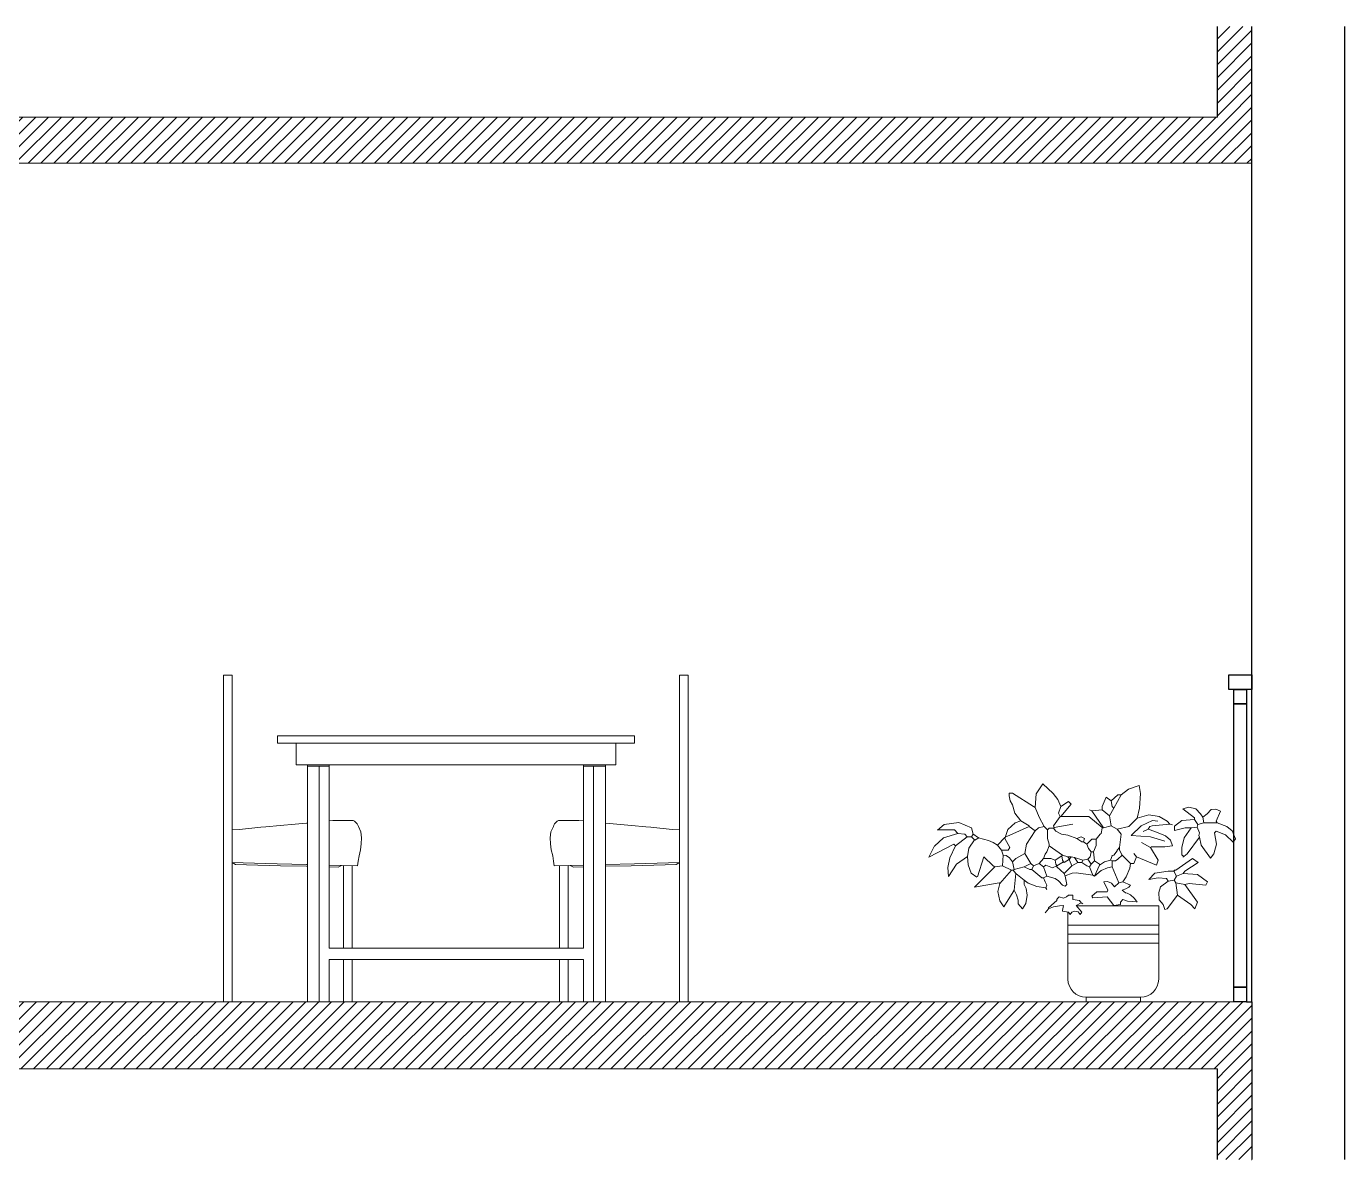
# Model space of a CAD drawing. Header units: inches. Extents: x 342 to 2540, y 601 to 2289.
# Drawn here: x 2177 to 2540.3, y 1567.1 to 1879.3 of the extents above; entities that cross this region are included whole.
import ezdxf

# ---------------------------------------------------------------- set-up
doc = ezdxf.new("R2010")
doc.units = ezdxf.units.IN
doc.header["$MEASUREMENT"] = 0
doc.layers.get('0').update_dxf_attribs({"color": 140})
for name, color, linetype, lineweight in [('A-DETL-MBND', 140, 'Continuous', 18), ('A-DOOR-FULL', 2, 'Continuous', 25), ('A-FURN', 8, 'Continuous', 18)]:
    doc.layers.add(name, color=color, linetype=linetype, lineweight=lineweight)

msp = doc.modelspace()

# ---------------------------------------------------------------- hatches: boundary and pattern name
h = msp.add_hatch()
h.set_pattern_fill('ANSI31', color=1, scale=20)
h.paths.add_polyline_path([(2514.68, 1879.32), (2505.18, 1879.32), (2505.18, 1854.32), (2514.68, 1854.32)])
h = msp.add_hatch()
h.set_pattern_fill('ANSI31', color=1, scale=20)
h.paths.add_polyline_path([(2157.48, 1841.6), (2157.48, 1823.1), (2166.98, 1823.1), (2166.98, 1841.6), (2514.68, 1841.6), (2514.68, 1854.32), (2166.98, 1854.32), (1813.79, 1854.32), (1813.79, 1810.46), (1823.29, 1810.46), (1823.29, 1841.6)])
h = msp.add_hatch()
h.set_pattern_fill('ANSI31', color=1, scale=20)
h.paths.add_polyline_path([(2514.68, 1610.6), (2513.24, 1610.6), (2509.75, 1610.6), (2163.65, 1610.6), (2157.48, 1610.6), (2157.48, 1610.6), (2157.48, 1610.6), (2156.99, 1610.6), (1823.29, 1610.46), (1823.29, 1705.53), (1813.78, 1705.53), (1813.78, 1705.53), (1813.78, 1592.1), (2166.98, 1592.1), (2514.68, 1592.1)])
h = msp.add_hatch()
h.set_pattern_fill('ANSI31', color=1, scale=20)
h.paths.add_polyline_path([(2514.68, 1592.1), (2505.18, 1592.1), (2505.18, 1567.1), (2514.68, 1567.1)])

# ---------------------------------------------------------------- linework, layer by layer
for p, q in [((2505.18, 1854.32), (2505.18, 1879.32)), ((2514.68, 1841.6), (2514.68, 1879.32)), ((2513.24, 1610.6), (2514.68, 1610.6)), ((2514.68, 1610.6), (2514.68, 1567.1)), ((2505.18, 1567.1), (2505.18, 1592.1))]:
    msp.add_line(p, q)
at = {"color": 120}
msp.add_line((2540.25, 1879.32), (2540.25, 1567.1), dxfattribs=at)
msp.add_lwpolyline([(2514.68, 1610.6), (2514.68, 1841.6)], dxfattribs=at)
at = {"layer": 'A-DETL-MBND'}
for p, q in [((2505.18, 1854.32), (2166.98, 1854.32)), ((2514.68, 1841.6), (2166.98, 1841.6))]:
    msp.add_line(p, q, dxfattribs=at)
for points in [[(2509.75, 1610.6), (2157.48, 1610.6)], [(2505.18, 1592.1), (2119.96, 1592.1)]]:
    msp.add_lwpolyline(points, dxfattribs=at)
at = {"layer": 'A-DOOR-FULL'}
for points in [[(2508.32, 1700.67), (2514.68, 1700.67), (2514.68, 1696.67), (2508.32, 1696.67)], [(2509.75, 1696.67), (2513.24, 1696.67), (2513.24, 1692.67), (2509.75, 1692.67)], [(2509.75, 1692.67), (2513.24, 1692.67), (2513.24, 1614.6), (2509.75, 1614.6)], [(2509.75, 1614.6), (2513.24, 1614.6), (2513.24, 1610.6), (2509.75, 1610.6)]]:
    msp.add_lwpolyline(points, close=True, dxfattribs=at)
at = {"layer": 'A-FURN'}
for p, q in [((2231.37, 1610.6), (2231.37, 1700.6)), ((2231.37, 1700.6), (2233.73, 1700.6)), ((2233.73, 1700.6), (2233.73, 1610.6)), ((2357, 1700.6, 100), (2357, 1610.6)), ((2359.36, 1700.6, 100), (2357, 1700.6, 100)), ((2359.36, 1610.6), (2359.36, 1700.6, 100)), ((2254.45, 1675.46), (2254.45, 1675.83)), ((2257.73, 1675.46), (2254.45, 1675.46)), ((2447.79, 1668.07), (2448.71, 1668.07)), ((2447.84, 1667.3), (2447.79, 1668.07)), ((2448.05, 1665.97), (2447.84, 1667.3)), ((2448.71, 1668.07), (2454.48, 1664.38)), ((2454.94, 1664.15), (2455.26, 1667.85)), ((2455.26, 1667.85), (2457.06, 1670.63)), ((2457.06, 1670.63), (2459.92, 1667.96)), ((2459.92, 1667.96), (2461.19, 1666.3)), ((2475.93, 1665.99), (2477.78, 1667.61)), ((2476.63, 1663.92), (2478.67, 1667.63)), ((2477.78, 1667.61), (2478.7, 1667.61)), ((2478.67, 1667.63), (2480.68, 1669.18)), ((2480.68, 1669.18), (2483.65, 1670.18)), ((2483.65, 1670.18), (2483.97, 1667.96)), ((2483.97, 1667.96), (2483.76, 1663.97)), ((2448.71, 1664.84), (2448.05, 1665.97)), ((2448.71, 1664.84), (2449.4, 1662.53)), ((2454.48, 1664.38), (2454.94, 1664.15)), ((2456.11, 1661.42), (2454.94, 1664.15)), ((2461.19, 1666.3), (2462.09, 1664.38)), ((2462.09, 1664.38), (2461.4, 1662.53)), ((2462.09, 1664.38), (2464.17, 1665.76)), ((2464.86, 1665.07), (2462.09, 1661.61)), ((2464.17, 1665.76), (2464.86, 1665.07)), ((2474.55, 1666.92), (2473.4, 1664.38)), ((2473.4, 1664.38), (2473.4, 1663.45)), ((2475.93, 1665.99), (2474.55, 1666.92)), ((2476.63, 1663.92), (2475.47, 1661.84)), ((2475.93, 1665.99), (2476.16, 1664.38)), ((2476.16, 1664.38), (2476.63, 1663.92)), ((2483.76, 1663.97), (2483.09, 1661.15)), ((2497.32, 1664.21), (2495.68, 1663.79)), ((2495.68, 1663.79), (2498.91, 1661.25)), ((2499.23, 1663.76), (2497.32, 1664.21)), ((2500.52, 1662.4), (2499.23, 1663.76)), ((2504.74, 1663.65), (2503.47, 1663.54)), ((2506.06, 1663.1), (2504.74, 1663.65)), ((2449.4, 1662.53), (2451.02, 1660.45)), ((2449.43, 1659.86), (2451.02, 1660.45)), ((2451.02, 1660.45), (2453.33, 1659.07)), ((2457.48, 1658.84), (2456.11, 1661.42)), ((2461.86, 1661.61), (2460.02, 1659.07)), ((2461.4, 1662.53), (2461.86, 1661.61)), ((2461.86, 1661.61), (2462.09, 1661.61)), ((2462.09, 1661.61), (2462.32, 1661.61)), ((2469.8, 1661.61), (2462.32, 1661.61)), ((2473.4, 1658.61), (2469.8, 1661.61)), ((2470.63, 1663.22), (2469.94, 1663.45)), ((2473.4, 1663.45), (2470.63, 1663.22)), ((2470.63, 1663.22), (2473.79, 1658.49)), ((2473.4, 1663.45), (2475.47, 1661.84)), ((2475.47, 1661.84), (2475.93, 1659.07)), ((2483.09, 1661.15), (2480.78, 1658.84)), ((2486.32, 1662.07), (2483.09, 1661.15)), ((2483.09, 1661.15), (2483.09, 1661.38)), ((2484.21, 1659.11), (2487.31, 1660.54)), ((2486.32, 1662.07), (2489.16, 1661.64)), ((2487.31, 1660.54), (2488.77, 1660.39)), ((2489.16, 1661.64), (2491.38, 1660.31)), ((2491.38, 1660.31), (2492.08, 1659.53)), ((2495.44, 1660.56), (2493.37, 1658.94)), ((2498.91, 1660.79), (2495.44, 1660.56)), ((2498.91, 1661.25), (2498.91, 1660.79)), ((2498.91, 1660.79), (2499.83, 1659.41)), ((2501.21, 1661.48), (2500.52, 1662.4)), ((2502.37, 1662.4), (2501.21, 1661.48)), ((2501.21, 1661.48), (2501.44, 1659.87)), ((2503.47, 1663.54), (2502.37, 1662.4)), ((2506.06, 1663.1), (2504.9, 1660.33)), ((2504.9, 1660.33), (2505.13, 1659.87)), ((2429.92, 1659.44), (2428.06, 1657.85)), ((2428.13, 1657.92), (2432.79, 1657.92)), ((2429.75, 1655.72), (2433.72, 1656.99)), ((2433.98, 1659.97), (2429.92, 1659.44)), ((2432.79, 1657.92), (2433.72, 1656.99)), ((2433.72, 1656.99), (2435.56, 1656.76)), ((2437.48, 1658.51), (2433.98, 1659.97)), ((2435.56, 1656.76), (2436.25, 1656.07)), ((2437.87, 1656.76), (2437.41, 1656.07)), ((2437.48, 1658.51), (2437.87, 1656.76)), ((2439.35, 1655.78), (2437.82, 1656.84)), ((2446.64, 1655.61), (2447.42, 1658.09)), ((2448.02, 1656.53), (2446.87, 1656.07)), ((2447.42, 1658.09), (2449.43, 1659.86)), ((2453.33, 1658.84), (2448.02, 1656.53)), ((2454.94, 1657.69), (2452.63, 1654)), ((2453.33, 1659.07), (2453.33, 1658.84)), ((2453.33, 1658.84), (2454.94, 1657.69)), ((2454.94, 1657.69), (2455.89, 1658.53)), ((2455.89, 1658.53), (2457.48, 1658.84)), ((2457.48, 1658.84), (2458.4, 1657.92)), ((2458.86, 1658.38), (2458.4, 1657.92)), ((2458.4, 1657.92), (2458.4, 1655.61)), ((2460.02, 1658.38), (2458.86, 1658.38)), ((2460.02, 1659.07), (2460.25, 1658.61)), ((2460.25, 1658.61), (2460.02, 1658.38)), ((2460.66, 1657.64), (2460.02, 1658.38)), ((2460.25, 1658.61), (2465.32, 1659.53)), ((2462.25, 1656.75), (2460.66, 1657.64)), ((2463.94, 1656.53), (2462.25, 1656.75)), ((2463.94, 1656.53), (2466.48, 1655.61)), ((2472.94, 1656.76), (2471.78, 1655.38)), ((2473.17, 1656.99), (2472.94, 1656.76)), ((2473.4, 1658.38), (2473.17, 1656.99)), ((2473.4, 1658.38), (2473.4, 1658.61)), ((2475.93, 1659.07), (2473.79, 1658.49)), ((2477.55, 1658.15), (2475.93, 1659.07)), ((2480.78, 1658.84), (2477.55, 1658.15)), ((2477.55, 1658.15), (2478.7, 1656.76)), ((2478.24, 1653.07), (2478.7, 1656.76)), ((2481.45, 1656.36), (2484.21, 1659.11)), ((2486.8, 1656.06), (2481.45, 1656.36)), ((2486.09, 1658.15), (2484.7, 1657.46)), ((2486.55, 1658.84), (2486.09, 1658.15)), ((2486.09, 1658.15), (2487.93, 1657.46)), ((2487.24, 1659.07), (2486.55, 1658.84)), ((2492.08, 1659.53), (2487.24, 1659.07)), ((2487.93, 1657.46), (2490.93, 1656.3)), ((2492.08, 1659.53), (2492.78, 1659.3)), ((2493.37, 1658.94), (2493.37, 1657.79)), ((2496.27, 1658.55), (2493.37, 1657.79)), ((2497.98, 1658.48), (2496.05, 1655.77)), ((2497.98, 1658.48), (2496.27, 1658.55)), ((2499.6, 1658.71), (2497.98, 1658.48)), ((2499.83, 1659.41), (2499.6, 1658.71)), ((2499.6, 1658.71), (2500.29, 1657.1)), ((2501.44, 1659.87), (2499.83, 1659.41)), ((2500.29, 1657.1), (2500.06, 1656.41)), ((2500.06, 1656.41), (2500.29, 1655.95)), ((2501.44, 1659.87), (2505.13, 1659.87)), ((2504.9, 1657.56), (2504.44, 1657.1)), ((2504.95, 1654), (2504.44, 1657.1)), ((2504.9, 1657.56), (2507.39, 1656.55)), ((2507.81, 1658.88), (2505.13, 1659.87)), ((2507.39, 1656.55), (2509.52, 1654.56)), ((2509.3, 1657.66), (2507.81, 1658.88)), ((2510.21, 1655.48), (2509.3, 1657.66)), ((2432.56, 1654), (2425.7, 1650.43)), ((2427.26, 1653.53), (2425.7, 1650.43)), ((2427.22, 1653.42), (2429.75, 1655.72)), ((2433.02, 1653.53), (2431.44, 1650.23)), ((2433.02, 1653.53), (2432.56, 1654)), ((2436.25, 1656.07), (2433.02, 1653.53)), ((2436.25, 1656.07), (2437.41, 1656.07)), ((2436.34, 1650.59), (2436.72, 1652.89)), ((2436.72, 1652.89), (2438.29, 1655.2)), ((2438.33, 1655.15), (2437.41, 1656.07)), ((2439.5, 1655.74), (2438.33, 1655.15)), ((2442.15, 1655.02), (2439.35, 1655.78)), ((2443.41, 1654.46), (2442.15, 1655.02)), ((2444.56, 1653.76), (2443.41, 1654.46)), ((2446.64, 1655.84), (2444.56, 1653.76)), ((2444.56, 1653.76), (2445.71, 1652.38)), ((2446.64, 1655.84), (2446.64, 1655.61)), ((2446.64, 1655.61), (2448.02, 1653.07)), ((2448.02, 1653.07), (2447.56, 1652.38)), ((2452.63, 1654), (2452.17, 1651.46)), ((2458.86, 1653.53), (2458.17, 1651.92)), ((2458.4, 1655.61), (2458.86, 1654)), ((2458.86, 1654), (2458.86, 1653.53)), ((2458.86, 1653.53), (2462.55, 1651)), ((2466.48, 1655.61), (2467.63, 1656.07)), ((2466.48, 1655.61), (2467.86, 1654.69)), ((2467.63, 1656.07), (2468.55, 1655.61)), ((2467.86, 1654.69), (2468.32, 1654.69)), ((2468.55, 1655.61), (2468.32, 1654.69)), ((2468.32, 1654.69), (2469.24, 1654)), ((2470.63, 1655.38), (2469.24, 1654)), ((2469.24, 1654), (2469.71, 1652.84)), ((2469.71, 1652.84), (2470.4, 1651.92)), ((2471.78, 1655.38), (2470.63, 1655.38)), ((2471.79, 1653.65), (2471.09, 1651.92)), ((2471.78, 1655.38), (2471.79, 1653.65)), ((2478.24, 1653.07), (2477.55, 1652.38)), ((2478.24, 1653.07), (2478.24, 1652.38)), ((2486.78, 1653.07), (2484.24, 1654.46)), ((2486.78, 1653.07), (2487.01, 1653.3)), ((2486.78, 1653.07), (2488.85, 1649.61)), ((2490.74, 1654.88), (2486.8, 1656.06)), ((2487.01, 1653.3), (2490.7, 1653.3)), ((2490.7, 1653.3), (2492.78, 1653.53)), ((2490.93, 1656.3), (2492.31, 1655.15)), ((2492.78, 1653.53), (2492.31, 1655.15)), ((2496.05, 1655.77), (2495.42, 1653.11)), ((2495.42, 1653.11), (2495.44, 1651.1)), ((2500.29, 1655.95), (2496.83, 1651.33)), ((2500.29, 1655.95), (2500.71, 1653.78)), ((2500.71, 1653.78), (2503.29, 1650.18)), ((2504.21, 1651.33), (2504.95, 1654)), ((2509.52, 1654.56), (2510.21, 1655.48)), ((2431.44, 1650.23), (2430.93, 1647.58)), ((2433.3, 1648.46), (2436.34, 1650.59)), ((2436.34, 1650.59), (2436.51, 1648.29)), ((2439.1, 1644.97), (2440.87, 1650.53)), ((2440.87, 1650.53), (2443.41, 1648)), ((2445.71, 1652.38), (2446.17, 1651)), ((2447.56, 1652.38), (2445.71, 1652.38)), ((2446.17, 1651), (2445.94, 1648)), ((2447, 1650.87), (2446.17, 1651)), ((2447.95, 1650.21), (2447, 1650.87)), ((2448.71, 1649.15), (2447.95, 1650.21)), ((2449.63, 1650.07), (2448.71, 1649.15)), ((2448.71, 1649.15), (2449.17, 1647.07)), ((2452.17, 1651.46), (2449.63, 1650.07)), ((2452.17, 1651.46), (2453.79, 1648.69)), ((2457.25, 1650.07), (2456.09, 1648.69)), ((2457.71, 1651.23), (2457.25, 1650.07)), ((2457.25, 1650.07), (2459.32, 1650.07)), ((2458.17, 1651.92), (2457.71, 1651.23)), ((2459.32, 1650.07), (2460.48, 1649.61)), ((2462.32, 1650.77), (2460.48, 1649.61)), ((2460.48, 1649.61), (2460.71, 1648.46)), ((2462.78, 1649.15), (2460.94, 1648)), ((2462.55, 1651), (2462.32, 1650.77)), ((2462.32, 1650.77), (2462.55, 1649.61)), ((2462.55, 1651), (2463.94, 1650.53)), ((2462.55, 1649.61), (2462.78, 1649.15)), ((2463.01, 1648.92), (2462.78, 1649.15)), ((2464.4, 1649.84), (2463.01, 1648.92)), ((2463.94, 1650.53), (2464.86, 1650.53)), ((2463.94, 1650.53), (2464.4, 1649.84)), ((2464.86, 1650.53), (2464.4, 1649.84)), ((2464.4, 1649.84), (2464.4, 1649.61)), ((2464.4, 1649.61), (2465.09, 1648)), ((2464.86, 1650.53), (2465.78, 1650.3)), ((2465.78, 1650.3), (2468.09, 1649.61)), ((2465.78, 1650.3), (2466.71, 1648.92)), ((2468.09, 1649.61), (2467.86, 1648.92)), ((2469.47, 1649.84), (2468.09, 1649.61)), ((2470.17, 1650.53), (2469.47, 1649.84)), ((2469.47, 1649.84), (2470.4, 1648.46)), ((2470.4, 1651.92), (2470.17, 1650.53)), ((2470.4, 1651.92), (2471.09, 1651.92)), ((2471.32, 1649.38), (2470.4, 1648.46)), ((2471.09, 1651.92), (2471.32, 1649.38)), ((2471.32, 1649.38), (2472.7, 1648.46)), ((2474.09, 1649.15), (2472.7, 1648.23)), ((2475.7, 1649.61), (2474.09, 1649.15)), ((2476.16, 1650.77), (2475.7, 1649.61)), ((2475.7, 1649.61), (2476.16, 1649.38)), ((2476.63, 1651), (2476.16, 1650.77)), ((2476.16, 1651), (2476.16, 1650.77)), ((2476.16, 1649.38), (2476.16, 1647.77)), ((2477.09, 1649.38), (2476.16, 1649.38)), ((2477.55, 1652.15), (2476.63, 1651)), ((2477.78, 1649.84), (2477.09, 1649.38)), ((2477.55, 1652.38), (2477.55, 1652.15)), ((2478.93, 1651), (2477.78, 1649.84)), ((2478.24, 1652.38), (2478.93, 1651)), ((2478.93, 1651), (2481.24, 1648.69)), ((2482.86, 1650.53), (2482.16, 1651.46)), ((2482.86, 1650.53), (2482.16, 1648.69)), ((2482.86, 1650.53), (2488.39, 1648.23)), ((2488.39, 1648.23), (2488.85, 1649.61)), ((2498.31, 1650.07), (2493.7, 1646.84)), ((2495.44, 1651.1), (2495.91, 1650.64)), ((2495.91, 1650.64), (2495.68, 1650.41)), ((2496.83, 1651.33), (2495.91, 1650.64)), ((2498.31, 1650.07), (2499.93, 1648.92)), ((2503.29, 1650.18), (2504.21, 1651.33)), ((2430.93, 1647.58), (2431.1, 1645.1)), ((2431.1, 1645.1), (2433.3, 1648.46)), ((2436.51, 1648.29), (2437.36, 1645.98)), ((2437.36, 1645.98), (2438.88, 1644.92)), ((2443.87, 1647.77), (2438.3, 1642.2)), ((2443.41, 1648), (2443.87, 1647.77)), ((2445.94, 1648), (2443.87, 1647.77)), ((2448.48, 1646.84), (2445.25, 1643.15)), ((2445.94, 1648), (2448.48, 1646.84)), ((2448.48, 1646.84), (2448.94, 1646.84)), ((2449.17, 1647.07), (2448.94, 1646.84)), ((2448.94, 1646.84), (2449.63, 1645.92)), ((2451.94, 1647.77), (2449.17, 1647.07)), ((2449.63, 1645.92), (2449.17, 1641.31)), ((2449.63, 1645.92), (2451.94, 1644.08)), ((2453.79, 1648.69), (2451.94, 1647.77)), ((2451.94, 1647.77), (2453.56, 1647.07)), ((2453.56, 1647.07), (2454.02, 1647.07)), ((2453.79, 1648.69), (2454.48, 1648)), ((2454.48, 1648), (2454.02, 1647.07)), ((2454.02, 1647.07), (2456.79, 1644.77)), ((2456.09, 1648.69), (2454.48, 1648)), ((2456.09, 1648.69), (2457.25, 1647.77)), ((2457.94, 1648.23), (2457.25, 1647.77)), ((2457.25, 1647.77), (2458.17, 1645.23)), ((2459.79, 1647.54), (2457.94, 1648.23)), ((2460.94, 1648), (2459.79, 1647.54)), ((2460.71, 1648.46), (2460.94, 1648)), ((2460.94, 1648), (2460.94, 1647.77)), ((2460.94, 1647.77), (2463.01, 1645.92)), ((2465.09, 1648), (2463.01, 1645.92)), ((2463.01, 1645.92), (2463.25, 1645.23)), ((2465.2, 1646.06), (2463.23, 1645.28)), ((2466.71, 1648.92), (2465.09, 1648)), ((2466.24, 1646.15), (2465.2, 1646.06)), ((2470.86, 1645.46), (2466.24, 1646.15)), ((2466.71, 1648.92), (2467.86, 1648.92)), ((2467.86, 1648.92), (2469.24, 1648)), ((2469.24, 1648), (2469.94, 1647.77)), ((2470.4, 1648.46), (2469.94, 1647.77)), ((2469.94, 1647.77), (2470.86, 1645.46)), ((2472.7, 1648.23), (2471.32, 1645.23)), ((2471.32, 1645.23), (2473.18, 1646.79)), ((2472.7, 1648.46), (2472.7, 1648.23)), ((2473.18, 1646.79), (2474.88, 1647.54)), ((2474.88, 1647.54), (2476.16, 1647.77)), ((2476.16, 1647.77), (2478.01, 1643.38)), ((2480.05, 1645.06), (2481.07, 1647.36)), ((2481.07, 1647.36), (2481.24, 1648.69)), ((2482.16, 1648.69), (2481.24, 1648.69)), ((2486.3, 1644.32), (2487.99, 1645.99)), ((2487.99, 1645.99), (2491.62, 1646.61)), ((2493.24, 1646.61), (2491.62, 1646.61)), ((2493.47, 1646.84), (2493.24, 1646.61)), ((2493.24, 1646.84), (2493.24, 1646.61)), ((2493.24, 1646.84), (2493.47, 1646.84)), ((2493.24, 1646.61), (2493.24, 1646.38)), ((2493.24, 1646.38), (2493.93, 1645.23)), ((2493.47, 1646.84), (2493.7, 1646.84)), ((2495.78, 1645.92), (2493.93, 1645.23)), ((2496.24, 1646.61), (2495.78, 1645.92)), ((2495.78, 1645.92), (2499.7, 1645.69)), ((2499.93, 1648.92), (2496.24, 1646.61)), ((2499.7, 1645.69), (2502.47, 1643.61)), ((2438.3, 1642.2), (2445.02, 1643.38)), ((2444.74, 1640.94), (2445.25, 1643.15)), ((2445.02, 1643.38), (2445.25, 1643.15)), ((2451.94, 1644.08), (2453.02, 1643.3)), ((2451.94, 1644.08), (2451.94, 1643.84)), ((2451.94, 1642.92), (2451.94, 1643.84)), ((2452.55, 1641.81), (2451.94, 1642.92)), ((2453.02, 1643.3), (2455.42, 1642.35)), ((2455.42, 1642.35), (2457.94, 1642)), ((2456.79, 1644.77), (2457.25, 1644.77)), ((2458.17, 1645.23), (2457.25, 1644.77)), ((2457.25, 1644.77), (2457.71, 1643.61)), ((2457.71, 1643.61), (2458.17, 1642.69)), ((2457.71, 1642), (2457.94, 1642)), ((2458.17, 1642.69), (2457.94, 1642)), ((2457.94, 1642), (2458.17, 1641.54)), ((2460.51, 1644.54), (2458.17, 1645.23)), ((2461.45, 1643.92), (2460.51, 1644.54)), ((2462.55, 1642.69), (2461.45, 1643.92)), ((2463.25, 1642.46), (2462.55, 1642.69)), ((2463.25, 1645.23), (2463.71, 1642.92)), ((2463.71, 1642.92), (2463.25, 1642.46)), ((2470.86, 1645.46), (2471.32, 1645.23)), ((2474.96, 1643.72), (2473.86, 1643.61)), ((2473.86, 1643.61), (2475.01, 1641.31)), ((2476.02, 1643.28), (2474.96, 1643.72)), ((2476.86, 1642.23), (2476.02, 1643.28)), ((2478.01, 1643.38), (2476.86, 1642.23)), ((2479.16, 1643.61), (2478.01, 1643.38)), ((2479.16, 1643.61), (2480.05, 1645.06)), ((2479.16, 1643.61), (2481.24, 1642.69)), ((2480.01, 1641.73), (2480.81, 1642.17)), ((2480.81, 1642.17), (2481.24, 1642.69)), ((2488.85, 1644.77), (2486.3, 1644.32)), ((2488.85, 1644.77), (2491.16, 1644.54)), ((2489.55, 1642.23), (2489.05, 1640.66)), ((2491.62, 1643.84), (2489.55, 1642.23)), ((2491.16, 1644.54), (2491.62, 1643.84)), ((2493.24, 1644.08), (2491.62, 1643.84)), ((2493.93, 1645.23), (2493.24, 1644.08)), ((2493.24, 1644.08), (2493.7, 1643.38)), ((2493.7, 1643.38), (2496.24, 1642.92)), ((2493.7, 1643.38), (2494.16, 1639.92)), ((2497.39, 1643.15), (2496.24, 1642.92)), ((2496.24, 1642.92), (2499.7, 1638.08)), ((2502, 1642.69), (2497.39, 1643.15)), ((2502.47, 1643.61), (2502, 1642.69)), ((2445.22, 1638.38), (2444.74, 1640.94)), ((2446.31, 1636.77), (2445.22, 1638.38)), ((2448.94, 1640.85), (2446.31, 1636.77)), ((2449.17, 1641.31), (2448.94, 1640.85)), ((2449.17, 1641.31), (2449.87, 1640.08)), ((2449.87, 1640.08), (2450.26, 1638.59)), ((2450.26, 1638.59), (2450.33, 1637.62)), ((2452.43, 1637.68), (2452.82, 1639.99)), ((2452.82, 1639.99), (2452.55, 1641.81)), ((2460.94, 1638.54), (2460.25, 1637.85)), ((2461.17, 1639), (2460.94, 1638.77)), ((2460.94, 1638.77), (2460.94, 1638.54)), ((2461.17, 1639), (2461.63, 1639.46)), ((2461.63, 1639.46), (2462.76, 1639.17)), ((2462.76, 1639.17), (2463.66, 1639.46)), ((2463.66, 1639.46), (2464.17, 1639.92)), ((2464.17, 1639.92), (2465.32, 1639.92)), ((2465.32, 1639.92), (2465.32, 1638.77)), ((2465.32, 1638.77), (2467.17, 1638.54)), ((2467.17, 1638.54), (2467.63, 1637.85)), ((2472.01, 1640.85), (2470.63, 1639.69)), ((2470.63, 1639.69), (2470.86, 1639.23)), ((2474.78, 1639.46), (2470.86, 1639.23)), ((2474.78, 1640.85), (2472.01, 1640.85)), ((2475.01, 1641.31), (2474.78, 1640.85)), ((2476.63, 1637.15), (2474.78, 1639.46)), ((2478.47, 1638.08), (2479.16, 1638.77)), ((2478.93, 1641.31), (2480.01, 1641.73)), ((2479.86, 1640.61), (2478.93, 1641.31)), ((2479.16, 1638.77), (2480.43, 1638.35)), ((2480.3, 1640.53), (2479.86, 1640.61)), ((2481.24, 1640.04), (2480.3, 1640.53)), ((2480.43, 1638.35), (2481.79, 1638.22)), ((2482.3, 1639.11), (2481.24, 1640.04)), ((2481.79, 1638.22), (2482.86, 1638.31)), ((2482.86, 1638.31), (2482.3, 1639.11)), ((2482.86, 1638.31), (2483.09, 1638.08)), ((2489.05, 1640.66), (2489.16, 1638.66)), ((2489.16, 1638.66), (2490.24, 1637.38)), ((2494.16, 1639.92), (2491.39, 1636.23)), ((2494.16, 1639.92), (2497.85, 1637.38)), ((2451.48, 1636.23), (2450.33, 1637.62)), ((2451.48, 1636.23), (2452.43, 1637.68)), ((2458.63, 1636.23), (2457.71, 1635.08)), ((2460.25, 1637.85), (2458.63, 1636.46)), ((2458.63, 1636.23), (2460, 1636.77)), ((2458.63, 1636.46), (2458.63, 1636.23)), ((2460, 1636.77), (2461.69, 1637.02)), ((2461.69, 1637.02), (2462.78, 1637.15)), ((2462.78, 1637.15), (2462.55, 1635.77)), ((2462.55, 1635.77), (2462.55, 1635.54)), ((2462.55, 1635.54), (2464.17, 1635.31)), ((2464.17, 1635.31), (2464.63, 1634.62)), ((2464.63, 1634.62), (2465.08, 1635.29)), ((2465.08, 1635.29), (2465.87, 1635.54)), ((2465.87, 1635.54), (2466.81, 1635.37)), ((2467.63, 1637.85), (2466.24, 1637.15)), ((2466.24, 1637.15), (2467.86, 1635.31)), ((2466.81, 1635.37), (2467.4, 1634.62)), ((2467.86, 1635.31), (2467.4, 1634.62)), ((2468.09, 1637.62), (2467.63, 1637.85)), ((2478.47, 1637.38), (2476.63, 1637.15)), ((2478.47, 1637.38), (2478.47, 1638.08)), ((2490.24, 1637.38), (2490.7, 1636)), ((2491.39, 1636.23), (2490.7, 1636)), ((2497.85, 1637.38), (2499, 1636.23)), ((2499.7, 1638.08), (2499, 1636.23)), ((2464.02, 1631.7), (2489.02, 1631.7)), ((2464.02, 1629.21), (2489.02, 1629.21)), ((2464.02, 1626.72), (2489.02, 1626.72)), ((2264.41, 1622.25), (2264.41, 1610.6)), ((2266.77, 1610.6), (2266.77, 1622.25)), ((2323.96, 1610.6), (2323.96, 1622.25)), ((2326.32, 1622.25), (2326.32, 1610.6))]:
    msp.add_line(p, q, dxfattribs=at)
at = {"layer": 'A-FURN', "lineweight": 0}
for p, q in [((2246.22, 1683.88), (2246.22, 1681.86)), ((2247.69, 1683.88), (2246.22, 1683.88)), ((2246.22, 1681.86), (2247.69, 1681.86)), ((2251.52, 1683.88), (2247.69, 1683.88)), ((2247.69, 1681.86), (2251.52, 1681.86)), ((2257.09, 1683.88), (2249.24, 1683.88)), ((2249.24, 1681.86), (2257.09, 1681.86)), ((2251.34, 1675.83), (2251.34, 1681.86)), ((2251.34, 1681.86), (2251.34, 1675.83)), ((2257.55, 1683.88), (2251.52, 1683.88)), ((2251.52, 1681.86), (2257.55, 1681.86)), ((2266.6, 1683.88), (2257.09, 1683.88)), ((2257.09, 1681.86), (2266.6, 1681.86)), ((2277.19, 1683.88), (2266.6, 1683.88)), ((2266.6, 1681.86), (2277.19, 1681.86)), ((2288.89, 1683.88), (2277.19, 1683.88)), ((2277.19, 1681.86), (2288.89, 1681.86)), ((2295.83, 1683.88), (2288.89, 1683.88)), ((2288.89, 1681.86), (2295.83, 1681.86)), ((2288.89, 1681.86), (2295.83, 1681.86)), ((2307.34, 1683.88), (2295.83, 1683.88)), ((2295.83, 1681.86), (2307.34, 1681.86)), ((2318.11, 1683.88), (2307.34, 1683.88)), ((2307.34, 1681.86), (2318.11, 1681.86)), ((2327.61, 1683.88), (2318.11, 1683.88)), ((2318.11, 1681.86), (2327.61, 1681.86)), ((2335.47, 1683.88), (2327.61, 1683.88)), ((2327.61, 1681.86), (2335.47, 1681.86)), ((2327.61, 1681.86), (2335.47, 1681.86)), ((2339.48, 1683.88), (2333.45, 1683.88)), ((2333.45, 1681.86), (2339.48, 1681.86)), ((2333.45, 1681.86), (2339.48, 1681.86)), ((2343.32, 1683.88), (2339.48, 1683.88)), ((2339.48, 1681.86), (2343.32, 1681.86)), ((2339.48, 1675.83), (2339.48, 1681.86)), ((2339.48, 1681.86), (2343.32, 1681.86)), ((2343.32, 1681.86), (2339.48, 1681.86)), ((2343.32, 1683.88), (2344.59, 1683.88)), ((2343.32, 1681.86), (2344.59, 1681.86)), ((2344.59, 1681.86), (2343.32, 1681.86)), ((2344.59, 1683.88), (2344.59, 1681.86)), ((2339.48, 1675.83), (2251.34, 1675.83)), ((2254.45, 1625.36), (2254.45, 1675.46)), ((2260.47, 1675.46), (2257.73, 1675.46)), ((2257.73, 1675.46), (2257.73, 1625.36)), ((2260.47, 1675.46), (2260.47, 1675.83)), ((2260.47, 1675.83), (2260.47, 1675.46)), ((2260.47, 1625.36), (2260.47, 1675.46)), ((2330.52, 1675.46), (2330.52, 1675.83)), ((2330.52, 1625.36), (2330.52, 1675.46)), ((2330.52, 1675.46), (2333.27, 1675.46)), ((2333.27, 1675.46), (2333.27, 1625.36)), ((2336.55, 1675.46), (2333.27, 1675.46)), ((2336.55, 1675.83), (2336.55, 1675.46)), ((2336.55, 1625.36), (2336.55, 1675.46)), ((2339.48, 1675.83), (2338.38, 1675.83)), ((2254.45, 1610.6), (2254.45, 1625.36)), ((2257.73, 1622.25), (2257.73, 1625.36)), ((2333.27, 1625.36), (2333.27, 1622.25)), ((2336.55, 1625.36), (2336.55, 1622.25)), ((2257.73, 1610.6), (2257.73, 1622.25)), ((2260.47, 1610.6), (2260.47, 1622.25)), ((2330.52, 1610.6), (2330.52, 1622.25)), ((2333.27, 1622.25), (2333.27, 1610.6)), ((2336.55, 1622.25), (2336.55, 1610.6)), ((2257.05, 1610.6), (2257.05, 1610.6)), ((2257.05, 1610.6), (2257.05, 1610.6))]:
    msp.add_line(p, q, dxfattribs=at)
at = {"layer": 'A-FURN', "ltscale": 0.05}
for p, q in [((2464.02, 1635.33), (2464.02, 1616.83)), ((2489.02, 1637.07), (2466.32, 1637.07)), ((2489.02, 1616.83), (2489.02, 1637.07)), ((2469.02, 1611.83), (2484.02, 1611.83))]:
    msp.add_line(p, q, dxfattribs=at)
at = {"layer": 'A-FURN', "lineweight": 0}
for points in [[(2260.47, 1648.26), (2268.25, 1648.07), (2268.46, 1649.35), (2268.68, 1650.8), (2269.08, 1652.44), (2269.31, 1654.08), (2269.35, 1655.73), (2269.21, 1657.38), (2268.51, 1658.86), (2268.34, 1659.23), (2268.16, 1659.6), (2267.81, 1659.97), (2267.63, 1660.16), (2267.45, 1660.35), (2267.09, 1660.54), (2266.72, 1660.55), (2261.45, 1660.53), (2260.47, 1660.44)], [(2254.18, 1659.8), (2251.04, 1659.48), (2246.97, 1659.19), (2243, 1658.82), (2241.67, 1658.67), (2235.74, 1658.1), (2233.73, 1657.96)], [(2254.45, 1659.82), (2254.18, 1659.8)], [(2254.18, 1648.42), (2254.45, 1648.41)], [(2254.45, 1647.9), (2254.19, 1647.91)], [(2263.86, 1648.18), (2262.94, 1647.65), (2262.94, 1647.65), (2260.47, 1647.73)], [(2260.47, 1625.36), (2291.08, 1625.36), (2298.56, 1625.36), (2298.56, 1625.36), (2330.52, 1625.36)], [(2330.52, 1622.25), (2291.08, 1622.25), (2260.47, 1622.25)]]:
    msp.add_lwpolyline(points, dxfattribs=at)
at = {"layer": 'A-FURN', "lineweight": 0, "elevation": 100}
for points in [[(2330.52, 1648.27), (2322.48, 1648.07), (2322.27, 1649.35), (2322.05, 1650.8), (2321.64, 1652.44), (2321.42, 1654.08), (2321.38, 1655.73), (2321.52, 1657.38), (2322.22, 1658.86), (2322.39, 1659.23), (2322.56, 1659.6), (2322.92, 1659.97), (2323.1, 1660.16), (2323.27, 1660.35), (2323.63, 1660.54), (2324.01, 1660.55), (2329.28, 1660.53), (2330.52, 1660.41)], [(2336.55, 1659.8), (2339.69, 1659.48), (2343.75, 1659.19), (2347.73, 1658.82), (2349.05, 1658.67), (2354.99, 1658.1), (2357, 1657.96)], [(2326.86, 1648.18), (2327.79, 1647.65), (2327.79, 1647.65), (2330.52, 1647.73)]]:
    msp.add_lwpolyline(points, dxfattribs=at)
at = {"layer": 'A-FURN', "ltscale": 0.05}
msp.add_lwpolyline([(2469.07, 1610.6), (2484.02, 1610.6), (2484.02, 1611.83), (2469.07, 1611.83)], close=True, dxfattribs=at)
at = {"layer": 'A-FURN', "lineweight": 0}
for points in [[(2254.18, 1647.91, 0), (2247.06, 1648.08, 0), (2237.66, 1648.34, 100), (2234.65, 1648.42, 131.97), (2234.65, 1648.42, 131.97), (2233.73, 1648.95, 131.97), (2236.73, 1648.87, 100), (2246.13, 1648.62, 0), (2254.18, 1648.42, 0)], [(2336.55, 1647.91, 100), (2343.67, 1648.08, 100), (2353.07, 1648.34, 200), (2356.07, 1648.42, 231.97), (2356.07, 1648.42, 231.97), (2357, 1648.95, 231.97), (2353.99, 1648.87, 200), (2344.59, 1648.62, 100), (2336.55, 1648.42, 100)]]:
    msp.add_polyline3d(points, dxfattribs=at)
at = {"layer": 'A-FURN'}
for points in [[(2264.41, 1648.17, 0), (2264.41, 1625.36, 0)], [(2266.77, 1625.36, 0), (2266.77, 1648.11, 0)], [(2323.96, 1625.36, 0), (2323.96, 1648.11, 100)], [(2326.32, 1648.17, 100), (2326.32, 1625.36, 0)]]:
    msp.add_polyline3d(points, dxfattribs=at)
for centre, start, end in [((2469.8, 1661.61), 49.844, 89.647), ((2437.48, 1658.51), 12.8043, 67.5333)]:
    msp.add_arc(centre, 0.0000288, start, end, dxfattribs=at)
at = {"layer": 'A-FURN', "ltscale": 0.05}
for centre, start, end in [((2469.02, 1616.83), 180, 270), ((2484.02, 1616.83), 270, 360)]:
    msp.add_arc(centre, 5, start, end, dxfattribs=at)

doc.saveas('drawing.dxf')
